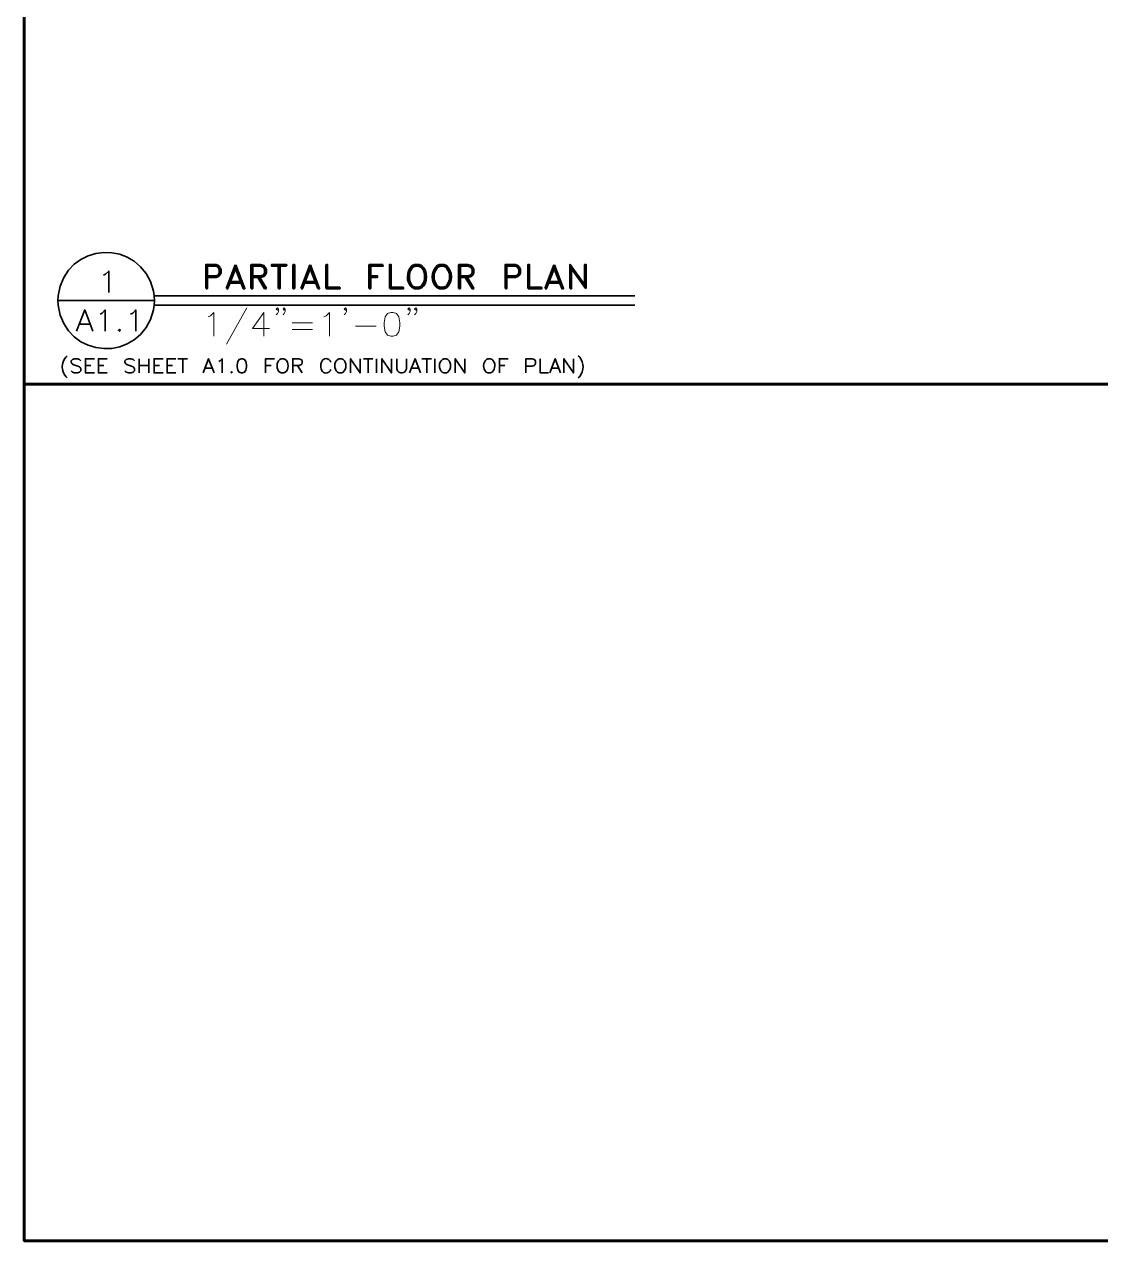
# Model space of a CAD drawing. Header units: inches. Extents: x 5 to 516, y -193 to 129.
# Drawn here: x 161.12 to 189.4, y 5.46 to 37.41 of the extents above; entities that cross this region are included whole.
import ezdxf

# ---------------------------------------------------------------- set-up
doc = ezdxf.new("R2010")
doc.units = ezdxf.units.IN
doc.header["$MEASUREMENT"] = 0
doc.layers.add('PDF2_Geometry', color=7, linetype='Continuous')

msp = doc.modelspace()

# ---------------------------------------------------------------- linework, layer by layer
at = {"layer": 'PDF2_Geometry', "lineweight": 60}
for points in [[(296.1186862, 5.4634085), (296.1186862, 95.4634157), (161.1186754, 95.4634157), (161.1186754, 5.4634085)], [(288.1186821, 27.9634137), (161.118672, 27.9634137), (161.118672, 5.4634119), (296.1186828, 5.4634119)]]:
    msp.add_lwpolyline(points, dxfattribs=at)
at = {"layer": 'PDF2_Geometry', "lineweight": 50}
for points in [[(165.9220035, 30.8000798), (166.1586702, 30.8000798), (166.2186702, 30.8267464), (166.2486702, 30.8867465), (166.2486702, 30.9767465), (166.2186702, 31.0367465), (166.1586702, 31.0667465), (165.9220035, 31.0667465), (165.9220035, 30.4700798), (165.8920035, 30.4700798)], [(166.2186816, 31.0667452), (166.1586816, 31.0967453), (165.8920149, 31.0967453), (165.8920149, 30.4700785)], [(166.665344, 31.0967455), (166.905344, 30.4700788), (166.875344, 30.4700788), (166.665344, 31.0067455), (166.4586773, 30.4700788), (166.4286773, 30.4700788)], [(166.665344, 31.0967453), (166.4286773, 30.4700785)], [(167.1120107, 30.7700786), (167.3220107, 30.7700786), (167.4120107, 30.8000786), (167.4386774, 30.8267452), (167.4686774, 30.8867452), (167.4686774, 30.9767452), (167.4386774, 31.0367452), (167.4120107, 31.0667452), (167.3220107, 31.0967453), (167.0820107, 31.0967453), (167.0820107, 30.4700785)], [(167.1120129, 30.8000798), (167.3220129, 30.8000798), (167.4120129, 30.8267464), (167.4386795, 30.8867465), (167.4386795, 30.9767465), (167.4120129, 31.0367465), (167.3220129, 31.0667465), (167.1120129, 31.0667465), (167.1120129, 30.4700798), (167.0820129, 30.4700798)], [(167.798672, 31.0667465), (167.798672, 30.4700798)], [(167.8286742, 31.0667465), (167.8286742, 30.4700798), (167.7986742, 30.4700798)], [(168.6320054, 31.0967455), (168.8686721, 30.4700788), (168.8420054, 30.4700788), (168.6320054, 31.0067455), (168.4220054, 30.4700788), (168.3920054, 30.4700788)], [(168.6320054, 31.0967453), (168.3920054, 30.4700785)], [(170.5386803, 31.0967453), (170.1820136, 31.0967453), (170.1820136, 30.4700785)], [(170.5386825, 31.0967465), (170.5386825, 31.0667465), (170.2120158, 31.0667465), (170.2120158, 30.4700798), (170.1820158, 30.4700798)], [(171.5520094, 31.0667452), (171.4920094, 31.0967453), (171.3720094, 31.0967453), (171.3120094, 31.0667452), (171.2520094, 31.0067452)], [(172.2053466, 31.0667452), (172.1486799, 31.0967453), (172.0286799, 31.0967453), (171.9686799, 31.0667452), (171.9086799, 31.0067452)], [(172.5653396, 30.7700786), (172.7720063, 30.7700786), (172.8620063, 30.8000786), (172.8920063, 30.8267452), (172.9220063, 30.8867452), (172.9220063, 30.9767452), (172.8920063, 31.0367452), (172.8620063, 31.0667452), (172.7720063, 31.0967453), (172.5353396, 31.0967453), (172.5353396, 30.4700785)], [(172.5653417, 30.8000798), (172.7720084, 30.8000798), (172.8620084, 30.8267464), (172.8920084, 30.8867465), (172.8920084, 30.9767465), (172.8620084, 31.0367465), (172.7720084, 31.0667465), (172.5653417, 31.0667465), (172.5653417, 30.4700798), (172.5353417, 30.4700798)], [(173.7853375, 30.7700786), (174.0253375, 30.7700786), (174.0853375, 30.8000786), (174.1153375, 30.8267452), (174.1420042, 30.8867452), (174.1420042, 30.9767452), (174.1153375, 31.0367452), (174.0853375, 31.0667452), (174.0253375, 31.0967453), (173.7553375, 31.0967453), (173.7553375, 30.4700785)], [(173.7853397, 30.8000798), (174.0253397, 30.8000798), (174.0853397, 30.8267464), (174.1153397, 30.8867465), (174.1153397, 30.9767465), (174.0853397, 31.0367465), (174.0253397, 31.0667465), (173.7853397, 31.0667465), (173.7853397, 30.4700798), (173.7553397, 30.4700798)], [(175.0386764, 31.0967455), (175.275343, 30.4700788), (175.245343, 30.4700788), (175.0386764, 31.0067455), (174.8286763, 30.4700788), (174.7986763, 30.4700788)], [(175.0386764, 31.0967453), (174.7986763, 30.4700785)], [(175.8720098, 30.4700785), (175.8720098, 31.0967453), (175.8420098, 31.0967453), (175.8420098, 30.5600785), (175.4553431, 31.0967453), (175.4553431, 30.4700785)], [(175.8720119, 30.4700788), (175.4853452, 31.0067455), (175.4853452, 30.4700788), (175.4553452, 30.4700788)], [(166.2186816, 30.8000786), (166.1586816, 30.7700786), (165.9220149, 30.7700786)], [(167.2620102, 30.7700817), (167.4386768, 30.4700817), (167.4686768, 30.4700817), (167.2920102, 30.7700817)], [(170.2120158, 30.8000805), (170.3886825, 30.8000805), (170.3886825, 30.7700805), (170.2120158, 30.7700805)], [(172.712016, 30.7700817), (172.892016, 30.4700817), (172.922016, 30.4700817), (172.742016, 30.7700817)], [(166.4853445, 30.620081), (166.8453445, 30.620081)], [(166.5153467, 30.6500798), (166.8153467, 30.6500798)], [(168.4520059, 30.620081), (168.8120059, 30.620081)], [(168.4820081, 30.6500798), (168.7820081, 30.6500798)], [(171.3720094, 30.4700785), (171.4920094, 30.4700785), (171.5520094, 30.5000785)], [(172.0286799, 30.4700785), (172.1486799, 30.4700785), (172.2053466, 30.5000785)], [(174.8586769, 30.620081), (175.2153436, 30.620081)], [(174.8886791, 30.6500798), (175.1853457, 30.6500798)]]:
    msp.add_lwpolyline(points, dxfattribs=at)
for points in [[(168.0053392, 31.0667452), (167.6186725, 31.0667452), (167.6186725, 31.0967453), (168.0053392, 31.0967453)], [(168.2153365, 30.4700785), (168.2153365, 31.0967453), (168.1853365, 31.0967453), (168.1853365, 30.4700785)], [(169.0486721, 30.4700803), (169.0486721, 31.096747), (169.0786721, 31.096747), (169.0786721, 30.5000803), (169.4053388, 30.5000803), (169.4053388, 30.4700803)], [(170.7186755, 30.4700803), (170.7186755, 31.096747), (170.7486755, 31.096747), (170.7486755, 30.5000803), (171.0753422, 30.5000803), (171.0753422, 30.4700803)], [(171.4020116, 31.0667465), (171.3120116, 31.0367465), (171.2520116, 30.9467465), (171.2253449, 30.8567465), (171.2253449, 30.7100798), (171.2520116, 30.6200798), (171.3120116, 30.5300798), (171.4020116, 30.5000798), (171.4620116, 30.5000798), (171.5520116, 30.5300798), (171.6120116, 30.6200798), (171.6420116, 30.7100798), (171.6420116, 30.8567465), (171.6120116, 30.9467465), (171.5520116, 31.0367465), (171.4620116, 31.0667465)], [(172.0586821, 31.0667465), (171.9686821, 31.0367465), (171.9086821, 30.9467465), (171.8786821, 30.8567465), (171.8786821, 30.7100798), (171.9086821, 30.6200798), (171.9686821, 30.5300798), (172.0586821, 30.5000798), (172.1186821, 30.5000798), (172.2053488, 30.5300798), (172.2653488, 30.6200798), (172.2953488, 30.7100798), (172.2953488, 30.8567465), (172.2653488, 30.9467465), (172.2053488, 31.0367465), (172.1186821, 31.0667465)], [(174.3520037, 30.4700803), (174.3520037, 31.096747), (174.3820037, 31.096747), (174.3820037, 30.5000803), (174.7086704, 30.5000803), (174.7086704, 30.4700803)]]:
    msp.add_lwpolyline(points, close=True, dxfattribs=at)
at = {"layer": 'PDF2_Geometry', "lineweight": 35}
for points in [[(163.2020055, 30.8234128), (163.2553388, 30.8500795), (163.3353388, 30.9300795), (163.3353388, 30.3700795)], [(164.5120056, 29.9100794), (164.5286723, 30.0334128), (164.5353389, 30.1567461), (164.5286723, 30.2834128), (164.5120056, 30.4067461)], [(164.5320023, 30.1567461), (162.0020021, 30.1567461)], [(162.0086721, 30.2834128), (162.0020055, 30.1567461), (162.0086721, 30.0334128)], [(164.5286793, 30.2834144), (177.1586801, 30.2834144)], [(164.5286793, 30.0334144), (177.1586801, 30.0334144)], [(162.4920038, 29.35008), (162.7053372, 29.9134134), (162.9186705, 29.35008)], [(163.1086759, 29.8034136), (163.1620093, 29.8300802), (163.2420093, 29.9134136), (163.2420093, 29.3500802)], [(163.9120072, 29.8034136), (163.9653405, 29.8300802), (164.0453405, 29.9134136), (164.0453405, 29.3500802)], [(162.5720141, 29.5367476), (162.8386808, 29.5367476)], [(162.6020027, 28.5767459), (162.5653361, 28.6134125), (162.5120027, 28.6300792), (162.4386694, 28.6300792), (162.385336, 28.6134125), (162.3520027, 28.5767459), (162.3520027, 28.5434125), (162.3686694, 28.5067459), (162.385336, 28.4900792), (162.4220027, 28.4700792), (162.5286694, 28.4334125), (162.5653361, 28.4167458), (162.5820027, 28.4000792), (162.6020027, 28.3634125), (162.6020027, 28.3100792), (162.5653361, 28.2734125), (162.5120027, 28.2567458), (162.4386694, 28.2567458), (162.385336, 28.2734125), (162.3520027, 28.3100792)], [(162.9586814, 28.256747), (162.725348, 28.256747), (162.725348, 28.6300804), (162.9586814, 28.6300804)], [(162.725348, 28.4534141), (162.8686814, 28.4534141)], [(163.295341, 28.256747), (163.065341, 28.256747), (163.065341, 28.6300804), (163.295341, 28.6300804)], [(163.065341, 28.4534141), (163.2086743, 28.4534141)], [(164.0120099, 28.5767459), (163.9753432, 28.6134125), (163.9220099, 28.6300792), (163.8520099, 28.6300792), (163.7953432, 28.6134125), (163.7620099, 28.5767459), (163.7620099, 28.5434125), (163.7786765, 28.5067459), (163.7953432, 28.4900792), (163.8320099, 28.4700792), (163.9386766, 28.4334125), (163.9753432, 28.4167458), (163.9920099, 28.4000792), (164.0120099, 28.3634125), (164.0120099, 28.3100792), (163.9753432, 28.2734125), (163.9220099, 28.2567458), (163.8520099, 28.2567458), (163.7953432, 28.2734125), (163.7620099, 28.3100792)], [(164.1353416, 28.6300804), (164.1353416, 28.2567471)], [(164.1353416, 28.4534141), (164.3853416, 28.4534141)], [(164.3853416, 28.6300804), (164.3853416, 28.2567471)], [(164.7620127, 28.256747), (164.5286793, 28.256747), (164.5286793, 28.6300804), (164.7620127, 28.6300804)], [(164.5286793, 28.4534141), (164.6720127, 28.4534141)], [(165.1020056, 28.256747), (164.8686723, 28.256747), (164.8686723, 28.6300804), (165.1020056, 28.6300804)], [(164.8686723, 28.4534141), (165.0120056, 28.4534141)], [(165.1553477, 28.6300804), (165.4053477, 28.6300804)], [(165.2786794, 28.6300804), (165.2786794, 28.2567471)], [(165.8153412, 28.256747), (165.9586745, 28.6300804), (166.1020079, 28.256747)], [(166.2253483, 28.5600799), (166.262015, 28.5767465), (166.3153483, 28.6300799), (166.3153483, 28.2567465)], [(167.458679, 28.256747), (167.458679, 28.6300804), (167.688679, 28.6300804)], [(167.458679, 28.4534141), (167.6020124, 28.4534141)], [(167.9753392, 28.6134138), (167.9386725, 28.6300804), (167.8686725, 28.6300804), (167.8320059, 28.6134138), (167.7953392, 28.5767471)], [(168.1720037, 28.256747), (168.1720037, 28.6300804), (168.3320037, 28.6300804), (168.3853371, 28.6134137), (168.4053371, 28.596747), (168.4220037, 28.5600803), (168.4220037, 28.5234137), (168.4053371, 28.4900803), (168.3853371, 28.4700803), (168.3320037, 28.4534137), (168.1720037, 28.4534137)], [(168.295349, 28.4534141), (168.4220157, 28.2567475)], [(168.9220038, 28.5434139), (168.9053371, 28.4900805), (168.9053371, 28.4000805)], [(169.1720038, 28.5434139), (169.1553371, 28.5767472), (169.1186705, 28.6134139)], [(169.4920087, 28.6134138), (169.4586754, 28.6300804), (169.385342, 28.6300804), (169.3520087, 28.6134138), (169.315342, 28.5767471)], [(169.6886732, 28.256747), (169.6886732, 28.6300804), (169.9386732, 28.256747), (169.9386732, 28.6300804)], [(170.0286798, 28.6300804), (170.2786798, 28.6300804)], [(170.1553481, 28.6300804), (170.1553481, 28.2567471)], [(170.3686727, 28.6300804), (170.3686727, 28.2567471)], [(170.5120104, 28.256747), (170.5120104, 28.6300804), (170.7620104, 28.256747), (170.7620104, 28.6300804)], [(170.9053481, 28.6300804), (170.9053481, 28.3634137), (170.9220148, 28.3100804), (170.9586815, 28.2734137), (171.0120148, 28.2567471), (171.0453481, 28.2567471), (171.1020148, 28.2734137), (171.1353481, 28.3100804), (171.1553481, 28.3634137), (171.1553481, 28.6300804)], [(171.2420045, 28.256747), (171.3853378, 28.6300804), (171.5286712, 28.256747)], [(171.5653417, 28.6300804), (171.8153417, 28.6300804)], [(171.6886734, 28.6300804), (171.6886734, 28.2567471)], [(171.9053482, 28.6300804), (171.9053482, 28.2567471)], [(172.2420089, 28.6134138), (172.2086756, 28.6300804), (172.1353422, 28.6300804), (172.1020089, 28.6134138), (172.0653422, 28.5767471)], [(172.4386734, 28.256747), (172.4386734, 28.6300804), (172.6886735, 28.256747), (172.6886735, 28.6300804)], [(173.4053494, 28.6134138), (173.3686827, 28.6300804), (173.2953494, 28.6300804), (173.2620161, 28.6134138), (173.2253494, 28.5767471)], [(173.6020036, 28.256747), (173.6020036, 28.6300804), (173.8320036, 28.6300804)], [(173.6020036, 28.4534141), (173.7420036, 28.4534141)], [(174.2953495, 28.256747), (174.2953495, 28.6300804), (174.4586828, 28.6300804), (174.5120162, 28.6134137), (174.5286828, 28.596747), (174.5453495, 28.5600803), (174.5453495, 28.506747), (174.5286828, 28.4700803), (174.5120162, 28.4534137), (174.4586828, 28.4334137), (174.2953495, 28.4334137)], [(174.6720042, 28.6300804), (174.6720042, 28.2567471), (174.8853376, 28.2567471)], [(174.9220043, 28.256747), (175.0653376, 28.6300804), (175.2086709, 28.256747)], [(175.2953496, 28.256747), (175.2953496, 28.6300804), (175.5453496, 28.256747), (175.5453496, 28.6300804)], [(175.6720043, 28.7034142), (175.708671, 28.6667475)], [(165.8686724, 28.3800804), (166.045339, 28.3800804)], [(167.8686725, 28.2567471), (167.9386725, 28.2567471), (167.9753392, 28.2734137)], [(169.1186705, 28.2734139), (169.1553371, 28.3100805), (169.1720038, 28.3467472)], [(169.385342, 28.2567471), (169.4586754, 28.2567471), (169.4920087, 28.2734137)], [(171.2953492, 28.3800804), (171.4753492, 28.3800804)], [(172.1353422, 28.2567471), (172.2086756, 28.2567471), (172.2420089, 28.2734137)], [(173.2953494, 28.2567471), (173.3686827, 28.2567471), (173.4053494, 28.2734137)], [(174.975349, 28.3800804), (175.155349, 28.3800804)], [(175.708671, 28.1667475), (175.6720043, 28.1300808)]]:
    msp.add_lwpolyline(points, dxfattribs=at)
at = {"layer": 'PDF2_Geometry', "lineweight": 15}
for points in [[(165.9520057, 29.7267466), (166.0086724, 29.7567466), (166.0986724, 29.8467466), (166.0986724, 29.2200799)], [(166.9620156, 29.9634139), (166.4286822, 29.0100805)], [(167.4120075, 29.2200801), (167.4120075, 29.8467468), (167.1120074, 29.4267468), (167.5586741, 29.4267468)], [(167.798672, 29.9334134), (167.768672, 29.9034134), (167.738672, 29.9334134), (167.768672, 29.9634134), (167.798672, 29.9334134), (167.798672, 29.8734134), (167.768672, 29.8167467), (167.738672, 29.7867467)], [(167.9753484, 29.9334134), (167.9453484, 29.9034134), (167.9153484, 29.9334134), (167.9453484, 29.9634134), (167.9753484, 29.9334134), (167.9753484, 29.8734134), (167.9453484, 29.8167467), (167.9153484, 29.7867467)], [(168.9886813, 29.7267466), (169.0486813, 29.7567466), (169.1386813, 29.8467466), (169.1386813, 29.2200799)], [(169.5853475, 29.9334134), (169.5553475, 29.9034134), (169.5253475, 29.9334134), (169.5553475, 29.9634134), (169.5853475, 29.9334134), (169.5853475, 29.8734134), (169.5553475, 29.8167467), (169.5253475, 29.7867467)], [(171.2520143, 29.9334134), (171.2253476, 29.9034134), (171.1953476, 29.9334134), (171.2253476, 29.9634134), (171.2520143, 29.9334134), (171.2520143, 29.8734134), (171.2253476, 29.8167467), (171.1953476, 29.7867467)], [(171.4320137, 29.9334134), (171.4020137, 29.9034134), (171.3720137, 29.9334134), (171.4020137, 29.9634134), (171.4320137, 29.9334134), (171.4320137, 29.8734134), (171.4020137, 29.8167467), (171.3720137, 29.7867467)], [(168.1553479, 29.5767459), (168.6920146, 29.5767459)], [(168.1553479, 29.3967465), (168.6920146, 29.3967465)], [(169.8220147, 29.4867462), (170.3586814, 29.4867462)]]:
    msp.add_lwpolyline(points, dxfattribs=at)
msp.add_lwpolyline([(170.7486776, 29.8467468), (170.6586776, 29.8167468), (170.5986776, 29.7267468), (170.5686776, 29.5767468), (170.5686776, 29.4867468), (170.5986776, 29.3400801), (170.6586776, 29.2500801), (170.7486776, 29.2200801), (170.8053443, 29.2200801), (170.8953443, 29.2500801), (170.9553443, 29.3400801), (170.9853443, 29.4867468), (170.9853443, 29.5767468), (170.9553443, 29.7267468), (170.8953443, 29.8167468), (170.8053443, 29.8467468)], close=True, dxfattribs=at)
at = {"layer": 'PDF2_Geometry', "lineweight": 35}
for points in [[(163.6153356, 29.4034129), (163.5886689, 29.3767462), (163.6153356, 29.3500795), (163.6420023, 29.3767462)], [(166.8153413, 28.6300804), (166.7620079, 28.6134138), (166.7253413, 28.5600804), (166.7086746, 28.4700804), (166.7086746, 28.4167471), (166.7253413, 28.3267471), (166.7620079, 28.2734137), (166.8153413, 28.2567471), (166.852008, 28.2567471), (166.9053413, 28.2734137), (166.9386746, 28.3267471), (166.9586746, 28.4167471), (166.9586746, 28.4700804), (166.9386746, 28.5600804), (166.9053413, 28.6134138), (166.852008, 28.6300804)], [(166.5653413, 28.2934139), (166.5453413, 28.2734139), (166.5653413, 28.2567472), (166.5820079, 28.2734139)]]:
    msp.add_lwpolyline(points, close=True, dxfattribs=at)
msp.add_lwpolyline([(162.2420038, 28.7034142), (162.2086704, 28.6667475, 0.3695001829), (162.2086704, 28.1667475), (162.2420038, 28.1300808)], format="xyb", dxfattribs=at)
for points in [[(164.5120056, 30.4067461), (164.1820056, 31.8281351), (162.1938388, 31.729524), (162.0086721, 30.2834128)], [(162.0086721, 30.0334128), (162.1934499, 28.5862461), (164.1825056, 28.487746), (164.5120056, 29.9100794)], [(167.7953392, 28.5767471), (167.7310059, 28.4843026), (167.7507281, 28.2885248), (167.8686725, 28.2567471)], [(167.9753392, 28.2734137), (168.0717837, 28.3438582), (168.0745614, 28.5433026), (167.9753392, 28.6134138)], [(169.1186705, 28.6134139), (169.0437816, 28.6613028), (168.9503927, 28.6256917), (168.9220038, 28.5434139)], [(169.315342, 28.5767471), (169.2435087, 28.4859137), (169.2681198, 28.2970248), (169.385342, 28.2567471)], [(169.4920087, 28.2734137), (169.5920643, 28.3550804), (169.5965643, 28.5305804), (169.4920087, 28.6134138)], [(172.0653422, 28.5767471), (171.9935089, 28.4859137), (172.01812, 28.2970248), (172.1353422, 28.2567471)], [(172.2420089, 28.2734137), (172.3420645, 28.3550804), (172.3465645, 28.5305804), (172.2420089, 28.6134138)], [(173.2253494, 28.5767471), (173.1564049, 28.4780249), (173.1760716, 28.3060248), (173.2953494, 28.2567471)], [(173.4053494, 28.2734137), (173.5022939, 28.3575248), (173.5060716, 28.5287471), (173.4053494, 28.6134138)], [(175.708671, 28.6667475), (175.828671, 28.5113586), (175.8265599, 28.3225252), (175.708671, 28.1667475)], [(168.9053371, 28.4000805), (168.924226, 28.2885805), (169.0087816, 28.212025), (169.1186705, 28.2734139)]]:
    msp.add_open_spline(points, degree=3, dxfattribs=at)
at = {"layer": 'PDF2_Geometry', "lineweight": 50}
for points in [[(166.2186816, 31.0667452), (166.3052927, 31.0016897), (166.3075705, 30.8598008), (166.2186816, 30.8000786)], [(171.2520094, 31.0067452), (171.1500094, 30.8389675), (171.166176, 30.549523), (171.3720094, 30.4700785)], [(171.5520094, 30.5000785), (171.7198428, 30.630523), (171.7198428, 30.9363008), (171.5520094, 31.0667452)], [(171.9086799, 31.0067452), (171.7974577, 30.8404119), (171.8230132, 30.5491897), (172.0286799, 30.4700785)], [(172.2053466, 30.5000785), (172.3731799, 30.630523), (172.3731799, 30.9363008), (172.2053466, 31.0667452)]]:
    msp.add_open_spline(points, degree=3, dxfattribs=at)

doc.saveas('drawing.dxf')
